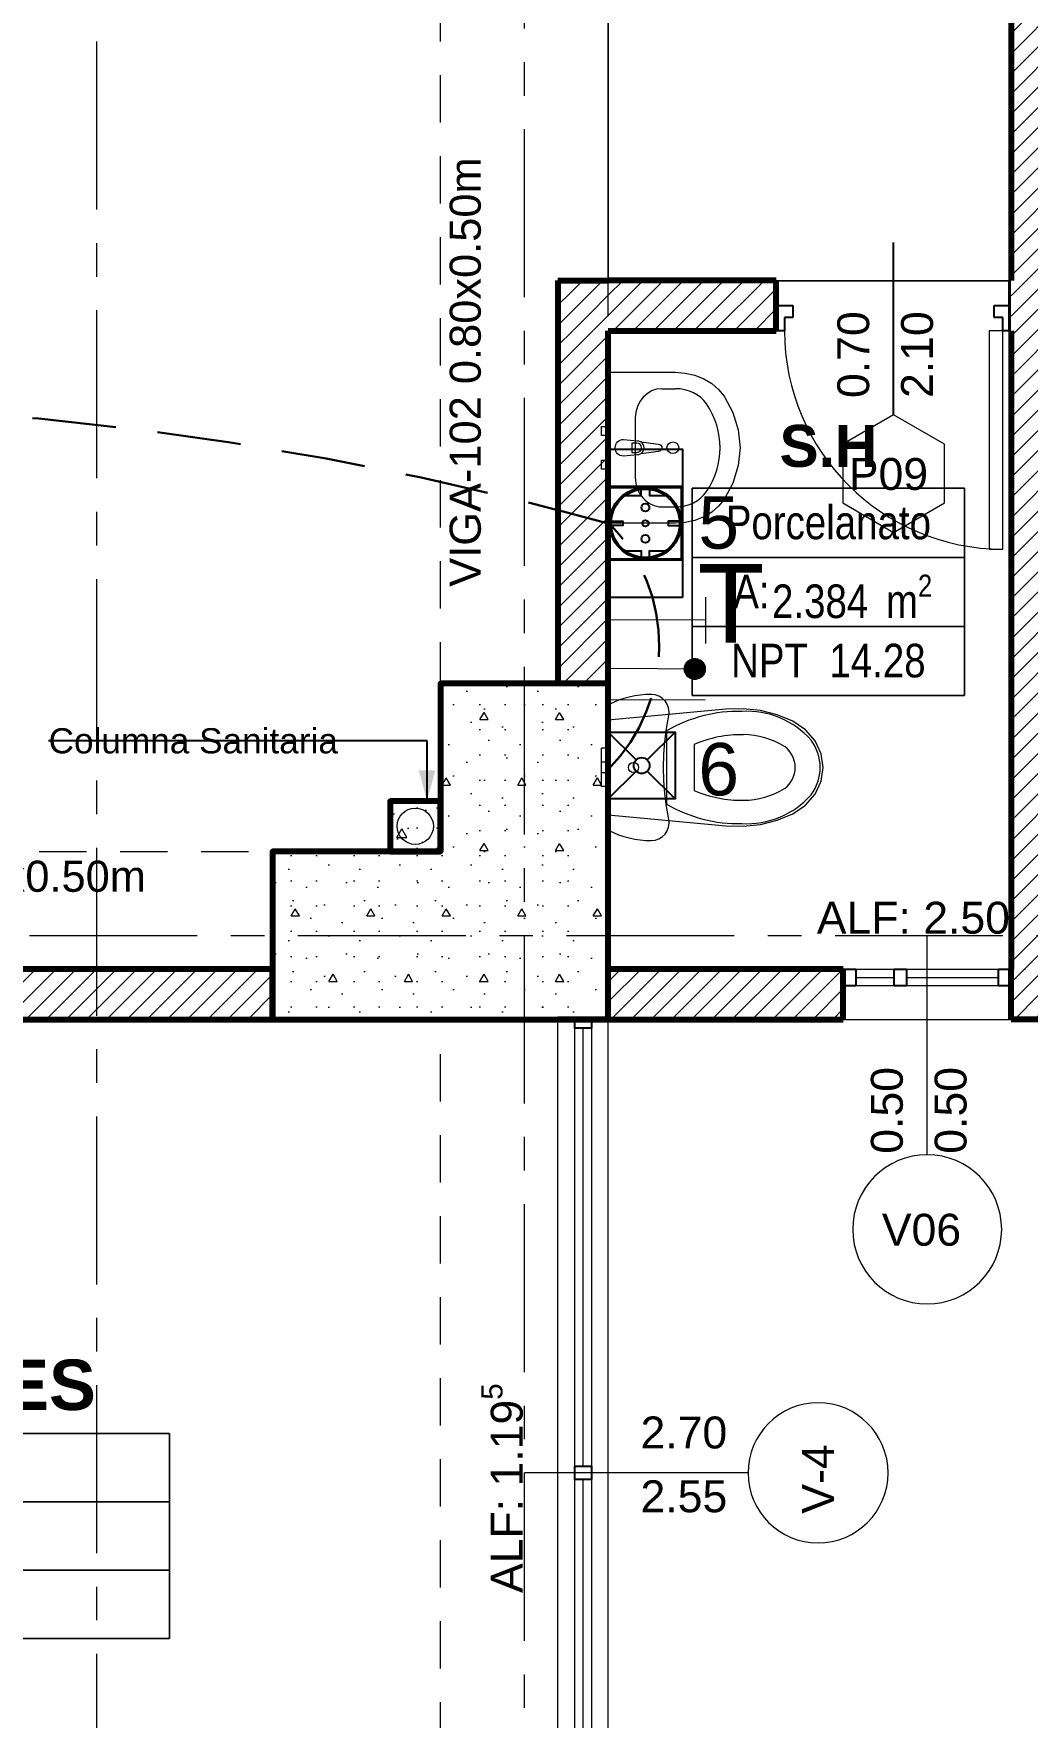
# Model space of a CAD drawing. Header units: inches. Extents: x -19 to 5698, y -728 to 92.
# Drawn here: x 327.36 to 330.32, y 27.62 to 32.63 of the extents above; entities that cross this region are included whole.
import ezdxf
from ezdxf.enums import TextEntityAlignment as Align

# ---------------------------------------------------------------- set-up
doc = ezdxf.new("R2010")
doc.units = ezdxf.units.IN
doc.header["$MEASUREMENT"] = 0
doc.set_wipeout_variables(frame=1)
for name, pattern in [('HIDDEN', [0.375, 0.25, -0.125]), ('Hidden Line', [0.195611, 0.141111, -0.0545]), ('Punto & Raya', [0.65, 0.5, -0.075, 0, -0.075]), ('RAYITAS', [0.375, 0.25, -0.125]), ('Wipeout_Contour', [1, 0, -1])]:
    doc.linetypes.add(name, pattern=pattern)
doc.layers.get('0').update_dxf_attribs({"color": 61})
for name, color, linetype, lineweight in [('00 conduct tomacorr', 120, 'HIDDEN', 30), ('00 IE LUZ EMERGENCIA', 253, 'Continuous', 0), ('T-TECHO-E', 150, 'Continuous', 20), ('TOMACORRIENTE', 22, 'RAYITAS', 9)]:
    doc.layers.add(name, color=color, linetype=linetype, lineweight=lineweight)
for name, color, linetype in [('02 _ ARQ _ ALB _ Ejes Generales', 251, 'Continuous'), ('02 _ ARQ _ ZON _ Espacio.3D', 7, 'Continuous'), ('08 _ STR _ EXT _ 06 Columnas', 7, 'Continuous'), ('08 _ STR _ EXT _ 07 Losa Aligerada', 7, 'Continuous'), ('08 _ STR _ EXT _ 09 Vigas', 251, 'Continuous'), ('Estructura - 04 MURO', 7, 'Continuous'), ('Estructura - Carga', 7, 'Continuous'), ('Fluxometro E. Baño', 140, 'Continuous'), ('Fluxometro E. Mingitorio', 117, 'Continuous'), ('Interior - Sanitarios', 7, 'Continuous'), ('Marcador - Secciones', 7, 'Continuous'), ('MEP - HVAC', 7, 'Continuous'), ('Notas - Etiquetas', 7, 'Continuous'), ('TOMA. HYDROBOX SHUKO S', 7, 'Continuous')]:
    doc.layers.add(name, color=color, linetype=linetype)
doc.styles.add('Annotative', font='arial.ttf')
doc.styles.add('Arial', font='arial.ttf')
doc.styles.add('Estilo_Generado_1', font='swisseb.ttf')
doc.styles.add('Estilo_Generado_4', font='swisse.ttf')
doc.styles.add('Estilo_Generado_8', font='arialbd.ttf')
doc.styles.add('Estilo_Generado_9', font='ARIALN.TTF')
doc.dimstyles.new('Estilo_Generado__8', dxfattribs={"dimtxt": 0.18, "dimasz": 0.0912, "dimexe": 0.18, "dimexo": 0.0625, "dimgap": 0, "dimtad": 0, "dimtih": 1, "dimtoh": 1, "dimdec": 4, "dimzin": 0, "dimdsep": 46, "dimcen": 0.09, "dimadec": 0, "dimazin": 0, "dimtfac": 1, "dimtdec": 4, "dimtmove": 0, "dimatfit": 3, "dimldrblk": 'ARROWHEAD_5', "dimfxl": 1, "dimtolj": 1, "dimtzin": 0, "dimarcsym": 0})
pattern_1 = [(45, (277.50006, 1e-08), (-0.030052038, 0.030052038), [])]

# ---------------------------------------------------------------- blocks, each defined once
blk = doc.blocks.new('ARROWHEAD_5')
at = {"linetype": 'Continuous', "lineweight": 0}
blk.add_hatch(color=0, dxfattribs=at).paths.add_polyline_path([(-1, 0.2679), (0, 0), (-1, -0.2679)])
at = {"color": 0, "linetype": 'Continuous', "lineweight": 0}
blk.add_line((0, 0), (-1, 0), dxfattribs=at)
blk = doc.blocks.new('TOMA. HYDROBOX SHUKO')
at = {"true_color": 0xafd9aa}
h = blk.add_hatch(dxfattribs=at)
h.set_pattern_fill('ANSI31', color=9, scale=0.67)
h.set_pattern_definition([(45, (0, 0), (-1.5041929, 1.5041929), [])])
edge = h.paths.add_edge_path()
edge.add_arc((53447.4624, 40916.352), 0.008, 0, 360)
edge = h.paths.add_edge_path()
edge.add_arc((53447.4942, 40916.3521), 0.00644, 0, 360)
edge = h.paths.add_edge_path()
edge.add_arc((53447.5258, 40916.352), 0.008, 0, 360)
at = {"color": 32, "true_color": 0xcd6928}
blk.add_lwpolyline([(53447.6441, 40916.427), (53447.6441, 40916.277), (53447.3441, 40916.277), (53447.3441, 40916.427)], close=True, dxfattribs=at)
for points in [[(53447.4199, 40916.277), (53447.5683, 40916.277), (53447.5683, 40916.427), (53447.4199, 40916.427), (53447.4199, 40916.277)], [(53447.4216, 40916.2794), (53447.4216, 40916.4245), (53447.5666, 40916.4245), (53447.5666, 40916.2794), (53447.4216, 40916.2794)], [(53447.4899, 40916.421), (53447.4899, 40916.3978), (53447.4983, 40916.3978), (53447.4983, 40916.421)], [(53447.4254, 40916.3603), (53447.4382, 40916.3603), (53447.4382, 40916.3928)], [(53447.5628, 40916.3603), (53447.55, 40916.3603), (53447.55, 40916.3928)], [(53447.4382, 40916.3111), (53447.4382, 40916.3436), (53447.4254, 40916.3436)], [(53447.55, 40916.3111), (53447.55, 40916.3436), (53447.5628, 40916.3436)], [(53447.4899, 40916.2829), (53447.4899, 40916.3061), (53447.4983, 40916.3061), (53447.4983, 40916.2829)]]:
    blk.add_lwpolyline(points, dxfattribs=at)
for centre, radius in [((53447.4941, 40916.352), 0.0725), ((53447.4941, 40916.352), 0.0692), ((53447.4624, 40916.352), 0.008), ((53447.5258, 40916.352), 0.008), ((53447.4942, 40916.3521), 0.00644)]:
    blk.add_circle(centre, radius, dxfattribs=at)
at = {"color": 30, "true_color": 0xf8991e, "style": 'Arial'}
blk.add_text('T', height=0.1588, rotation=90, dxfattribs=at).set_placement((53447.6558, 40916.525), align=Align.MIDDLE_CENTER)
blk = doc.blocks.new('Flux E Baño')
at = {"layer": 'Fluxometro E. Baño'}
for p, q in [((-0.075, 0.15), (-0.0126, 0.0876)), ((0.075, 0.15), (0.0126, 0.0876)), ((-0.0126, 0.0624), (-0.075, 0)), ((0.0126, 0.0624), (0.075, 0))]:
    blk.add_line(p, q, dxfattribs=at)
blk.add_lwpolyline([(-0.075, 0.15), (0.075, 0.15), (0.075, 0), (-0.075, 0)], close=True, dxfattribs=at)
at = {"layer": 'Fluxometro E. Baño', "color": 242, "true_color": 0xcd2027}
blk.add_circle((0, 0.075), 0.0178, dxfattribs=at)
blk = doc.blocks.new('a')
at = {"layer": 'TOMACORRIENTE', "ltscale": 0.05}
h = blk.add_hatch(color=4, dxfattribs=at)
edge = h.paths.add_edge_path()
edge.add_arc((0, 0.0752), 0.0211, 0, 360)
at = {"layer": 'TOMACORRIENTE', "color": 4}
for p, q in [((-0.1455, 0.0963), (-0.0515, 0.0963)), ((-0.0985, 0.0963), (-0.0985, -0.0966)), ((0, 0.0963), (0, -0.0963)), ((0.0623, -0.0963), (0.0623, 0.0963))]:
    blk.add_line(p, q, dxfattribs=at)
blk.add_circle((0, 0.0752), 0.0211, dxfattribs=at)
blk = doc.blocks.new('CABLE 3FACE')
at = {"layer": 'T-TECHO-E', "rotation": 59.94170052614085}
blk.add_blockref('a', (0, 0), dxfattribs=at)

msp = doc.modelspace()

# ---------------------------------------------------------------- hatches: boundary and pattern name
at = {"layer": 'Estructura - Carga', "linetype": 'Continuous', "lineweight": 13}
h = msp.add_hatch(dxfattribs=at)
h.set_pattern_fill('HORMIGÓN_ARMADO_0002', color=251, style=0, pattern_type=2)
h.set_pattern_definition([(0, (277.50006, 1e-08), (0, 0.3117692), [0.03, -0.15]), (0, (277.59006, 0.1559), (0, 0.3117692), [0.03, -0.15]), (60, (277.50006, 1e-08), (-0.27, 0.1558846), [0.03, -0.15]), (60, (277.68006, 1e-08), (-0.27, 0.1558846), [0.03, -0.15]), (120, (277.53006, 1e-08), (0.27, 0.1558846), [0.03, -0.15]), (120, (277.71006, 1e-08), (0.27, 0.1558846), [0.03, -0.15]), (0, (277.50006, 0.03), (0, 0.06), [0, -0.06, 0, -0.09]), (45, (277.53006, 0.03), (-0.04242641, 0.04242641), [0, -0.045, 0, -0.075])])
h.paths.add_polyline_path([(328.42, 30.2), (328.57, 30.2), (328.57, 30.35), (328.42, 30.35)])

# ---------------------------------------------------------------- linework, layer by layer
at = {"layer": '02 _ ARQ _ ALB _ Ejes Generales', "color": 251, "linetype": 'Punto & Raya', "lineweight": 13, "true_color": 0x636466}
msp.add_line((328.82, 3.05), (328.82, 44.9), dxfattribs=at)
at = {"layer": '02 _ ARQ _ ZON _ Espacio.3D', "color": 251, "linetype": 'Continuous', "lineweight": 13}
for p, q in [((330.1317, 31.2815), (329.3197, 31.2815)), ((329.3197, 31.2815), (329.3197, 30.6638)), ((329.3197, 31.2815), (330.1317, 31.2815)), ((329.3197, 31.0756), (329.3197, 31.2815)), ((330.1317, 30.6638), (330.1317, 31.2815)), ((330.1317, 31.2815), (330.1317, 31.0756)), ((330.1317, 31.0756), (329.3197, 31.0756)), ((329.3197, 31.0756), (330.1317, 31.0756)), ((329.3197, 30.8697), (329.3197, 31.0756)), ((330.1317, 31.0756), (330.1317, 30.8697)), ((330.1317, 30.8697), (329.3197, 30.8697)), ((329.3197, 30.8697), (330.1317, 30.8697)), ((329.3197, 30.6638), (329.3197, 30.8697)), ((330.1317, 30.8697), (330.1317, 30.6638)), ((329.3197, 30.6638), (330.1317, 30.6638)), ((330.1317, 30.6638), (329.3197, 30.6638)), ((327.7624, 28.4673), (325.3693, 28.4673)), ((325.3693, 28.4673), (327.7624, 28.4673)), ((327.7624, 27.8565), (327.7624, 28.4673)), ((327.7624, 28.4673), (327.7624, 28.2637)), ((327.7624, 28.2637), (325.3693, 28.2637)), ((325.3693, 28.2637), (327.7624, 28.2637)), ((327.7624, 28.2637), (327.7624, 28.0601)), ((327.7624, 28.0601), (325.3693, 28.0601)), ((325.3693, 28.0601), (327.7624, 28.0601)), ((327.7624, 28.0601), (327.7624, 27.8565)), ((325.3693, 27.8565), (327.7624, 27.8565)), ((327.7624, 27.8565), (325.3693, 27.8565))]:
    msp.add_line(p, q, dxfattribs=at)
at = {"layer": '02 _ ARQ _ ZON _ Espacio.3D', "color": 254, "linetype": 'Continuous', "lineweight": 0, "flags": 128}
for points in [[(322.07, 31), (322.07, 29.7), (328.0701, 29.7), (328.0701, 30.2), (328.57, 30.2), (328.5701, 30.7), (328.92, 30.7), (328.92, 31.899), (330.2701, 31.899), (330.2701, 32.9963), (328.92, 32.9963), (328.9203, 36.3463), (321.57, 36.3463), (321.57, 39.4), (321.17, 39.4), (321.17, 39.75), (317.27, 39.75), (317.27, 29.75), (320.97, 29.75), (320.97, 30.2), (321.57, 30.2), (321.57, 31)], [(324.1701, 26.9), (328.57, 26.9), (328.57, 27), (328.9201, 27), (328.9201, 29.7), (324.32, 29.7), (324.3201, 27.8), (324.1701, 27.8)]]:
    msp.add_lwpolyline(points, close=True, dxfattribs=at)
at = {"layer": '02 _ ARQ _ ZON _ Espacio.3D', "color": 9, "linetype": 'Continuous', "lineweight": 5, "flags": 128}
msp.add_lwpolyline([(329.07, 29.85), (330.2701, 29.85), (330.2701, 31.899), (329.5701, 31.899), (329.5701, 31.749), (329.07, 31.749)], close=True, dxfattribs=at)
at = {"layer": '08 _ STR _ EXT _ 07 Losa Aligerada', "color": 7, "linetype": 'Continuous', "lineweight": 18, "flags": 128}
msp.add_lwpolyline([(329.07, 26.75), (329.07, 29.7), (329.07, 35.2005), (329.07, 39.9), (321.17, 39.9), (316.0529, 39.9), (316.0529, 40.9), (311.4324, 40.9)], dxfattribs=at)
msp.add_lwpolyline([(330.4201, 29.7), (330.4201, 35.2005), (329.07, 35.2005), (329.07, 29.7)], close=True, dxfattribs=at)
at = {"layer": '08 _ STR _ EXT _ 09 Vigas', "color": 251, "linetype": 'Hidden Line', "lineweight": 13, "true_color": 0x636466}
for p, q in [((328.57, 30.2), (328.57, 39.4)), ((322.07, 30.2), (328.57, 30.2)), ((328.57, 17.4), (328.57, 29.7))]:
    msp.add_line(p, q, dxfattribs=at)
at = {"layer": 'Estructura - 04 MURO', "color": 152, "linetype": 'Continuous', "lineweight": 25}
msp.add_line((329.9201, 31.5), (329.9201, 32.0125), dxfattribs=at)
at = {"layer": 'Estructura - 04 MURO', "color": 7, "linetype": 'Continuous', "lineweight": 80}
for p, q in [((330.2701, 31.825), (330.2701, 31.9)), ((330.2701, 31.825), (330.2701, 31.9)), ((330.2701, 31.75), (330.2701, 31.825)), ((330.2701, 31.75), (330.2701, 31.825)), ((330.2701, 31.75), (330.2701, 31.825)), ((328.9701, 29.7), (328.9201, 29.7)), ((328.9701, 29.7), (328.9201, 29.7)), ((329.0201, 29.7), (328.9701, 29.7)), ((329.0201, 29.7), (328.9701, 29.7)), ((329.0201, 29.7), (328.9701, 29.7)), ((329.0701, 29.7), (329.0201, 29.7)), ((329.0701, 29.7), (329.0201, 29.7))]:
    msp.add_line(p, q, dxfattribs=at)
at = {"layer": 'Estructura - 04 MURO', "color": 165, "linetype": 'Continuous', "lineweight": 25}
for p, q in [((329.6201, 31.825), (329.6201, 31.79)), ((330.2201, 31.79), (330.2201, 31.825)), ((330.2201, 31.825), (330.2701, 31.825)), ((330.2451, 31.79), (330.2201, 31.79)), ((330.2451, 31.75), (330.2451, 31.79)), ((330.2701, 31.825), (330.2701, 31.75)), ((330.2701, 31.75), (330.2451, 31.75)), ((329.8076, 29.85), (329.8076, 29.8)), ((329.9213, 29.8), (329.9213, 29.85)), ((329.9213, 29.85), (329.9401, 29.85)), ((329.9401, 29.85), (329.9588, 29.85)), ((329.9588, 29.85), (329.9588, 29.8)), ((330.2326, 29.8), (330.2326, 29.85)), ((329.9401, 29.8), (329.9213, 29.8)), ((329.9588, 29.8), (329.9401, 29.8)), ((328.9701, 29.674), (328.9701, 29.7)), ((329.0201, 29.674), (328.9701, 29.674)), ((329.0201, 29.7), (329.0201, 29.674)), ((328.9701, 28.35), (328.9701, 28.37)), ((328.9701, 28.37), (329.0201, 28.37)), ((328.9701, 28.33), (328.9701, 28.35)), ((329.0201, 28.33), (328.9701, 28.33)), ((329.0201, 28.37), (329.0201, 28.35)), ((329.0201, 28.35), (329.0201, 28.33))]:
    msp.add_line(p, q, dxfattribs=at)
at = {"layer": 'Estructura - 04 MURO', "color": 165, "linetype": 'Continuous', "lineweight": 15}
for p, q in [((330.2451, 31.75), (330.2051, 31.75)), ((330.2051, 31.75), (330.2051, 31.1)), ((330.2451, 31.1), (330.2451, 31.75)), ((330.2051, 31.1), (330.2451, 31.1)), ((330.0201, 29.2969), (330.0201, 29.95)), ((329.8076, 29.85), (329.9213, 29.85)), ((329.8076, 29.825), (329.9213, 29.825)), ((329.9588, 29.85), (330.2326, 29.85)), ((329.9588, 29.825), (330.2326, 29.825)), ((329.9213, 29.8), (329.8076, 29.8)), ((330.2326, 29.8), (329.9588, 29.8)), ((328.9201, 27), (328.9201, 29.7)), ((328.9701, 28.37), (328.9701, 29.674)), ((328.9951, 28.37), (328.9951, 29.674)), ((329.0201, 29.674), (329.0201, 28.37)), ((329.0701, 27), (329.0701, 29.7)), ((329.4866, 28.35), (328.8201, 28.35)), ((328.9701, 27.026), (328.9701, 28.33)), ((328.9951, 27.026), (328.9951, 28.33)), ((329.0201, 28.33), (329.0201, 27.026))]:
    msp.add_line(p, q, dxfattribs=at)
at = {"layer": 'Estructura - 04 MURO', "color": 251, "linetype": 'Continuous', "lineweight": 13, "flags": 128}
msp.add_lwpolyline([(329.9201, 31.15), (330.0716, 31.2375), (330.0716, 31.4125), (329.9201, 31.5), (329.7685, 31.4125), (329.7685, 31.2375)], close=True, dxfattribs=at)
for points in [[(329.7981, 29.075, 1), (330.242, 29.075, 1)], [(329.6951, 28.1415, 1), (329.6951, 28.5585, 1)]]:
    msp.add_lwpolyline(points, format="xyb", close=True, dxfattribs=at)
at = {"layer": 'Estructura - Carga', "color": 7, "linetype": 'Continuous', "lineweight": 80, "flags": 128}
msp.add_lwpolyline([(328.42, 30.2), (328.57, 30.2), (328.57, 30.35), (328.42, 30.35)], close=True, dxfattribs=at)
at = {"layer": 'Interior - Sanitarios', "color": 205, "linetype": 'Continuous', "lineweight": 13}
for p, q in [((329.2299, 31.5777), (329.2699, 31.5777)), ((329.1506, 31.3128), (329.1506, 31.4908)), ((329.1554, 31.4154), (329.1405, 31.4154)), ((329.1405, 31.4154), (329.1405, 31.3882)), ((329.1405, 31.3882), (329.1554, 31.3882)), ((329.2299, 31.2259), (329.2699, 31.2259)), ((329.2431, 30.5589), (329.2431, 30.45)), ((329.05, 30.4903), (329.05, 30.507)), ((329.07, 30.507), (329.05, 30.507)), ((329.05, 30.466), (329.05, 30.4903)), ((329.07, 30.4903), (329.07, 30.507)), ((329.07, 30.466), (329.07, 30.4903)), ((329.3256, 30.5188), (329.3256, 30.45)), ((329.05, 30.4613), (329.05, 30.466)), ((329.07, 30.466), (329.05, 30.466)), ((329.05, 30.45), (329.05, 30.4613)), ((329.05, 30.4387), (329.05, 30.45)), ((329.05, 30.434), (329.05, 30.4387)), ((329.07, 30.434), (329.05, 30.434)), ((329.05, 30.4097), (329.05, 30.434)), ((329.07, 30.4613), (329.07, 30.466)), ((329.07, 30.45), (329.07, 30.4613)), ((329.07, 30.4387), (329.07, 30.45)), ((329.07, 30.434), (329.07, 30.4387)), ((329.07, 30.4097), (329.07, 30.434)), ((329.2431, 30.45), (329.2431, 30.3411)), ((329.3256, 30.45), (329.3256, 30.3812)), ((329.05, 30.393), (329.05, 30.4097)), ((329.07, 30.393), (329.05, 30.393)), ((329.07, 30.393), (329.07, 30.4097))]:
    msp.add_line(p, q, dxfattribs=at)
at = {"layer": 'Interior - Sanitarios', "color": 205, "linetype": 'Continuous', "lineweight": 13, "flags": 128}
for points in [[(329.07, 30.2632), (329.0851, 30.2561), (329.1006, 30.2499), (329.1164, 30.2446), (329.1325, 30.2403), (329.1488, 30.2369), (329.1653, 30.2345), (329.1819, 30.233), (329.1985, 30.2325), (329.21, 30.2338), (329.221, 30.2376), (329.2309, 30.2437), (329.2392, 30.2518), (329.2455, 30.2615), (329.2495, 30.2724), (329.251, 30.2839), (329.25, 30.2955), (329.2432, 30.3338), (329.2384, 30.3724), (329.2354, 30.4111), (329.2345, 30.45), (329.2354, 30.4889), (329.2384, 30.5276), (329.2432, 30.5662), (329.25, 30.6045), (329.251, 30.6161), (329.2495, 30.6276), (329.2455, 30.6385), (329.2392, 30.6482), (329.2309, 30.6563), (329.221, 30.6624), (329.21, 30.6662), (329.1985, 30.6675), (329.1819, 30.667), (329.1653, 30.6655), (329.1488, 30.6631), (329.1325, 30.6597), (329.1164, 30.6554), (329.1006, 30.6501), (329.0851, 30.6439), (329.07, 30.6368)], [(329.5235, 30.2806), (329.5732, 30.293), (329.6201, 30.312), (329.6573, 30.3376), (329.6859, 30.3706), (329.7038, 30.409), (329.71, 30.45), (329.7038, 30.491), (329.6859, 30.5294), (329.6573, 30.5624), (329.6201, 30.588), (329.5732, 30.607), (329.5235, 30.6194), (329.4721, 30.6249), (329.4204, 30.6233), (329.07, 30.591), (329.07, 30.309), (329.4204, 30.2767), (329.4721, 30.2751)]]:
    msp.add_lwpolyline(points, close=True, dxfattribs=at)
at = {"layer": 'Interior - Sanitarios', "color": 205, "linetype": 'Continuous', "lineweight": 13}
msp.add_circle((329.2624, 31.4018), 0.0175, dxfattribs=at)
for centre, radius, start, end in [((329.1554, 31.4018), 0.0136, 270, 90), ((329.1556, 31.4018), 0.0211, 302.771, 57.229)]:
    msp.add_arc(centre, radius, start, end, dxfattribs=at)
for centre, major_axis, ratio, start_param, end_param in [((329.2299, 31.4907), (0, 0.087), 0.9125, 0, 1.570796), ((329.2699, 31.4908), (0.1057, 0), 0.821452, 0.496975, 1.570796), ((329.07, 31.4018), (0.3331, 0), 0.821452, 5.78621, 6.78016), ((329.2299, 31.3129), (0, 0.087), 0.9125, 1.570796, 3.141593), ((329.2699, 31.3127), (0.1057, 0), 0.821452, 4.712389, 5.78621), ((329.458, 30.1919), (0.4255, 0), 0.999377, 1.547178, 2.100199), ((329.4823, 30.3605), (0.2571, 0), 0.999377, 0.725935, 1.626524), ((329.4677, 30.1855), (0.3624, 0), 0.999377, 1.557891, 1.973619), ((329.4716, 30.3151), (0.2328, 0), 0.999377, 1.009878, 1.567543), ((329.5628, 30.4492), (0.1386, 0), 0.999377, 0.005861, 0.632505), ((329.5489, 30.4492), (0.0783, 0), 0.999377, 0.010391, 0.933696), ((329.5489, 30.4508), (0.0783, 0), 0.999377, 5.34949, 6.272794), ((329.5628, 30.4508), (0.1386, 0), 0.999377, 5.650681, 6.277325), ((329.4677, 30.7145), (0.3624, 0), 0.999377, 4.309564, 4.725291), ((329.4716, 30.5849), (0.2328, 0), 0.999377, 4.715638, 5.273303), ((329.458, 30.7081), (0.4255, 0), 0.999377, 4.182984, 4.736005), ((329.4823, 30.5395), (0.2571, 0), 0.999377, 4.656658, 5.557246)]:
    msp.add_ellipse(centre, major_axis=major_axis, ratio=ratio, start_param=start_param, end_param=end_param, dxfattribs=at)
msp.add_ellipse((329.145, 30.45), major_axis=(0, 0.015), ratio=0.999724, dxfattribs=at)
at = {"layer": 'MEP - HVAC', "color": 7, "linetype": 'Continuous', "lineweight": 13, "flags": 128}
msp.add_lwpolyline([(328.495, 30.221, -1), (328.495, 30.329, -1)], format="xyb", close=True, dxfattribs=at)

# ---------------------------------------------------------------- block references
at = {"layer": 'Fluxometro E. Mingitorio', "xscale": 1.326124489380591, "yscale": 1.326124489380591, "zscale": 1.326124489380591}
msp.add_blockref('Flux E Baño', (329.1695, 30.3562), dxfattribs=at)

# ---------------------------------------------------------------- texts
at = {"layer": '00 IE LUZ EMERGENCIA', "style": 'Annotative'}
for tag, p in [('5', (329.3383, 31.1014, -0.0007)), ('6', (329.3383, 30.3668, -0.0007))]:
    msp.add_attdef(tag, p, '', height=0.1562, dxfattribs=at)
at = {"layer": '02 _ ARQ _ ZON _ Espacio.3D', "color": 251, "lineweight": 25, "attachment_point": 2}
for s, insert, char_height, style in [('\\A1;{\\pqc;\\pt0;\\fArial|b1|i0|c0|p34;S.H}', (329.7257, 31.4699), 0.125, 'Estilo_Generado_8'), ('\\A1;{\\pqc;\\pt0;\\fArial Narrow|b0|i0|c0|p34;Porcelanato}', (329.7257, 31.2296), 0.1, 'Estilo_Generado_9'), ('\\A1;{\\pqc;\\pt0;\\fArial Narrow|b0|i0|c0|p34;A: }', (329.4966, 31.0237), 0.1, 'Estilo_Generado_9'), ('\\A1;{\\pqc;\\pt0,0.3;\\fArial Narrow|b0|i0|c0|p34;2.384\\fArial Narrow|b0|i0|c0|p34;\\A1{\\H.66x;\\S^  ;}\\fArial Narrow|b0|i0|c0|p34; m\\fArial Narrow|b0|i0|c0|p34;\\A1{\\H.66x;\\S2^  ;}}', (329.7963, 31.0241), 0.1, 'Estilo_Generado_9'), ('\\A1;{\\pqc;\\pt0;\\fArial Narrow|b0|i0|c0|p34;NPT  14.28}', (329.7257, 30.8183), 0.1, 'Estilo_Generado_9'), ('\\A1;{\\pqc;\\pt0;\\fSwis721 Ex BT|b1|i0|c0|p34;COMUNICACIONES}', (326.5658, 28.6872), 0.15, 'Estilo_Generado_1')]:
    msp.add_mtext(s, dxfattribs=dict(at, insert=insert, char_height=char_height, style=style))
at = {"layer": 'Estructura - 04 MURO', "color": 251, "lineweight": 25, "char_height": 0.095, "attachment_point": 7, "rotation": 90, "style": 'Estilo_Generado_4'}
for s, insert in [('\\A1;{\\pql;\\pt0;\\fSwis721 Ex BT|b0|i0|c0|p34;0.70\\fSwis721 Ex BT|b0|i0|c0|p34;\\A1{\\H.66x;\\S^  ;}\\fSwis721 Ex BT|b0|i0|c0|p34;\\fSwis721 Ex BT|b0|i0|c0|p34;}', (329.875, 31.55)), ('\\A1;{\\pql;\\pt0;\\fSwis721 Ex BT|b0|i0|c0|p34;2.10\\fSwis721 Ex BT|b0|i0|c0|p34;\\A1{\\H.66x;\\S^  ;}\\fSwis721 Ex BT|b0|i0|c0|p34;\\fSwis721 Ex BT|b0|i0|c0|p34;}', (330.065, 31.55)), ('\\A1;{\\pql;\\pt0;\\fSwis721 Ex BT|b0|i0|c0|p34;0.50\\fSwis721 Ex BT|b0|i0|c0|p34;\\A1{\\H.66x;\\S^  ;}\\fSwis721 Ex BT|b0|i0|c0|p34;\\fSwis721 Ex BT|b0|i0|c0|p34;}', (329.975, 29.3)), ('\\A1;{\\pql;\\pt0;\\fSwis721 Ex BT|b0|i0|c0|p34;0.50\\fSwis721 Ex BT|b0|i0|c0|p34;\\A1{\\H.66x;\\S^  ;}\\fSwis721 Ex BT|b0|i0|c0|p34;\\fSwis721 Ex BT|b0|i0|c0|p34;}', (330.165, 29.3)), ('\\A1;{\\pql;\\pt0;\\fSwis721 Ex BT|b0|i0|c0|p34;ALF: 1.19\\fSwis721 Ex BT|b0|i0|c0|p34;\\A1{\\H.66x;\\S5^  ;}\\fSwis721 Ex BT|b0|i0|c0|p34;\\fSwis721 Ex BT|b0|i0|c0|p34;}', (328.8427, 27.9923)), ('\\A1;{\\pql;\\pt0;\\fSwis721 Ex BT|b0|i0|c0|p34;V-4\\fSwis721 Ex BT|b0|i0|c0|p34;\\fSwis721 Ex BT|b0|i0|c0|p34;\\fSwis721 Ex BT|b0|i0|c0|p34;}', (329.7426, 28.2284))]:
    msp.add_mtext(s, dxfattribs=dict(at, insert=insert))
at = {"layer": 'Estructura - 04 MURO', "color": 251, "lineweight": 25, "char_height": 0.095, "attachment_point": 7, "style": 'Estilo_Generado_4'}
for s, insert in [('\\A1;{\\pql;\\pt0;\\fSwis721 Ex BT|b0|i0|c0|p34;P09\\fSwis721 Ex BT|b0|i0|c0|p34;\\fSwis721 Ex BT|b0|i0|c0|p34;\\fSwis721 Ex BT|b0|i0|c0|p34;}', (329.7867, 31.2749)), ('\\A1;{\\pql;\\pt0;\\fSwis721 Ex BT|b0|i0|c0|p34;V06\\fSwis721 Ex BT|b0|i0|c0|p34;\\fSwis721 Ex BT|b0|i0|c0|p34;\\fSwis721 Ex BT|b0|i0|c0|p34;}', (329.885, 29.025)), ('\\A1;{\\pql;\\pt0;\\fSwis721 Ex BT|b0|i0|c0|p34;2.70\\fSwis721 Ex BT|b0|i0|c0|p34;\\A1{\\H.66x;\\S^  ;}\\fSwis721 Ex BT|b0|i0|c0|p34;\\fSwis721 Ex BT|b0|i0|c0|p34;}', (329.1661, 28.395)), ('\\A1;{\\pql;\\pt0;\\fSwis721 Ex BT|b0|i0|c0|p34;2.55\\fSwis721 Ex BT|b0|i0|c0|p34;\\A1{\\H.66x;\\S^  ;}\\fSwis721 Ex BT|b0|i0|c0|p34;\\fSwis721 Ex BT|b0|i0|c0|p34;}', (329.1661, 28.205))]:
    msp.add_mtext(s, dxfattribs=dict(at, insert=insert))
at = {"layer": 'Notas - Etiquetas', "color": 171, "linetype": 'Continuous', "lineweight": 13, "insert": (328.5976, 30.988), "char_height": 0.0925, "attachment_point": 1, "rotation": 90, "style": 'Estilo_Generado_4'}
msp.add_mtext('\\A1;{\\pql;\\fSwis721 Ex BT|b0|i0|c0|p34;VIGA-102\\fSwis721 Ex BT|b0|i0|c0|p34; \\fSwis721 Ex BT|b0|i0|c0|p34;0.80\\fSwis721 Ex BT|b0|i0|c0|p34;x\\fSwis721 Ex BT|b0|i0|c0|p34;0.50\\fSwis721 Ex BT|b0|i0|c0|p34;m}', dxfattribs=at)
at = {"layer": 'Notas - Etiquetas', "color": 5, "linetype": 'Continuous', "lineweight": 35, "insert": (327.4026, 30.5289), "char_height": 0.075, "attachment_point": 4, "style": 'Estilo_Generado_4'}
msp.add_mtext('\\A1;{\\pql;\\fSwis721 Ex BT|b0|i0|c0|p34;Columna Sanitaria}', dxfattribs=at)
at = {"layer": 'Notas - Etiquetas', "color": 171, "linetype": 'Continuous', "lineweight": 13, "insert": (326.414, 30.1724), "char_height": 0.0925, "attachment_point": 1, "style": 'Estilo_Generado_4'}
msp.add_mtext('\\A1;{\\pql;\\fSwis721 Ex BT|b0|i0|c0|p34;VIGA-101\\fSwis721 Ex BT|b0|i0|c0|p34; \\fSwis721 Ex BT|b0|i0|c0|p34;0.60\\fSwis721 Ex BT|b0|i0|c0|p34;x\\fSwis721 Ex BT|b0|i0|c0|p34;0.50\\fSwis721 Ex BT|b0|i0|c0|p34;m}', dxfattribs=at)

# ---------------------------------------------------------------- leaders
at = {"layer": 'Notas - Etiquetas', "color": 144, "linetype": 'Continuous', "lineweight": 13, "annotation_type": 0, "has_hookline": 1, "hookline_direction": 1, "text_width": 1.0171}
msp.add_leader([(328.5301, 30.35), (328.5301, 30.5289), (327.4026, 30.5289)], dimstyle='Estilo_Generado__8', dxfattribs=at)

# ---------------------------------------------------------------- next in the draw order: wipeouts: each hides what was drawn before it
at = {"color": 254, "linetype": 'Wipeout_Contour', "lineweight": 0, "ltscale": 7391.21535}
msp.add_wipeout([(329.07, 31.9), (328.92, 31.9), (329.07, 31.75)], dxfattribs=at).dxf.layer = 'Estructura - 04 MURO'
at = {"color": 254, "linetype": 'Wipeout_Contour', "lineweight": 0, "ltscale": 9844.208861}
msp.add_wipeout([(324.32, 29.7), (328.07, 29.7), (328.07, 29.85), (324.32, 29.85)], dxfattribs=at).dxf.layer = 'Estructura - 04 MURO'
at = {"color": 254, "linetype": 'Wipeout_Contour', "lineweight": 0, "ltscale": 9857.107987}
msp.add_wipeout([(329.07, 29.85), (329.07, 29.7), (329.7701, 29.7), (329.7701, 29.85)], dxfattribs=at).dxf.layer = 'Estructura - 04 MURO'
at = {"color": 254, "linetype": 'Wipeout_Contour', "lineweight": 0, "ltscale": 7396.023821}
msp.add_wipeout([(330.2701, 29.85), (330.2701, 29.7), (330.4201, 29.7)], dxfattribs=at).dxf.layer = 'Estructura - 04 MURO'

# ---------------------------------------------------------------- next in the draw order: hatches: boundary and pattern name
at = {"layer": 'Estructura - 04 MURO', "linetype": 'Continuous', "lineweight": 5}
h = msp.add_hatch(dxfattribs=at)
h.set_pattern_fill('LADRILLO_COMÚN_0002', color=250, style=0, pattern_type=2)
h.set_pattern_definition(pattern_1)
h.paths.add_polyline_path([(329.07, 31.9), (328.92, 31.9), (329.07, 31.75)])
h = msp.add_hatch(dxfattribs=at)
h.set_pattern_fill('LADRILLO_COMÚN_0002', color=250, style=0, pattern_type=2)
h.set_pattern_definition(pattern_1)
h.paths.add_polyline_path([(324.32, 29.7), (328.07, 29.7), (328.07, 29.85), (324.32, 29.85)])
h = msp.add_hatch(dxfattribs=at)
h.set_pattern_fill('LADRILLO_COMÚN_0002', color=250, style=0, pattern_type=2)
h.set_pattern_definition(pattern_1)
h.paths.add_polyline_path([(329.07, 29.85), (329.07, 29.7), (329.7701, 29.7), (329.7701, 29.85)])
h = msp.add_hatch(dxfattribs=at)
h.set_pattern_fill('LADRILLO_COMÚN_0002', color=250, style=0, pattern_type=2)
h.set_pattern_definition(pattern_1)
h.paths.add_polyline_path([(330.2701, 29.85), (330.2701, 29.7), (330.4201, 29.7)])

# ---------------------------------------------------------------- next in the draw order: linework, layer by layer
at = {"layer": '08 _ STR _ EXT _ 09 Vigas', "color": 251, "linetype": 'Hidden Line', "lineweight": 13, "true_color": 0x636466}
msp.add_line((322.07, 29.7), (328.57, 29.7), dxfattribs=at)
at = {"layer": 'Estructura - 04 MURO', "color": 7, "linetype": 'Continuous', "lineweight": 80}
for p, q in [((329.7701, 29.8), (329.7701, 29.85)), ((329.7701, 29.8), (329.7701, 29.85)), ((329.7701, 29.8), (329.7701, 29.85)), ((329.7701, 29.7), (329.7701, 29.8)), ((329.7701, 29.7), (329.7701, 29.8))]:
    msp.add_line(p, q, dxfattribs=at)
at = {"layer": 'Estructura - 04 MURO', "color": 165, "linetype": 'Continuous', "lineweight": 25}
for p, q in [((329.7701, 29.85), (329.8076, 29.85)), ((329.8076, 29.8), (329.7701, 29.8))]:
    msp.add_line(p, q, dxfattribs=at)
at = {"layer": 'Estructura - 04 MURO', "color": 7, "linetype": 'Continuous', "lineweight": 80, "flags": 128}
for points in [[(328.07, 29.85), (324.17, 29.85)], [(328.07, 29.7), (328.07, 29.85)], [(329.7701, 29.85), (329.07, 29.85)], [(324.32, 29.7), (328.07, 29.7)], [(329.0701, 29.7), (329.7701, 29.7)]]:
    msp.add_lwpolyline(points, dxfattribs=at)
at = {"layer": 'Marcador - Secciones', "color": 251, "linetype": 'Punto & Raya', "lineweight": 13, "true_color": 0x636466}
msp.add_line((327.5455, 46.2111), (327.5455, 0.9472), dxfattribs=at)

# ---------------------------------------------------------------- next in the draw order: wipeouts: each hides what was drawn before it
at = {"color": 254, "linetype": 'Wipeout_Contour', "lineweight": 0, "ltscale": 7392.050423}
msp.add_wipeout([(328.92, 31.9), (328.92, 31.75), (329.07, 31.75)], dxfattribs=at).dxf.layer = 'Estructura - 04 MURO'
at = {"color": 254, "linetype": 'Wipeout_Contour', "lineweight": 0, "ltscale": 7395.187772}
msp.add_wipeout([(330.2701, 29.85), (330.4201, 29.7), (330.4201, 29.85)], dxfattribs=at).dxf.layer = 'Estructura - 04 MURO'

# ---------------------------------------------------------------- next in the draw order: hatches: boundary and pattern name
at = {"layer": 'Estructura - 04 MURO', "linetype": 'Continuous', "lineweight": 5}
h = msp.add_hatch(dxfattribs=at)
h.set_pattern_fill('LADRILLO_COMÚN_0002', color=250, style=0, pattern_type=2)
h.set_pattern_definition(pattern_1)
h.paths.add_polyline_path([(328.92, 31.9), (328.92, 31.75), (329.07, 31.75)])
h = msp.add_hatch(dxfattribs=at)
h.set_pattern_fill('LADRILLO_COMÚN_0002', color=250, style=0, pattern_type=2)
h.set_pattern_definition(pattern_1)
h.paths.add_polyline_path([(330.2701, 29.85), (330.4201, 29.7), (330.4201, 29.85)])

# ---------------------------------------------------------------- next in the draw order: linework, layer by layer
at = {"layer": 'Estructura - 04 MURO', "color": 165, "linetype": 'Continuous', "lineweight": 25}
msp.add_line((330.2701, 29.8), (330.2326, 29.8), dxfattribs=at)
at = {"layer": 'Estructura - 04 MURO', "color": 7, "linetype": 'Continuous', "lineweight": 80}
msp.add_line((330.2701, 29.7), (330.2701, 29.8), dxfattribs=at)
msp.add_line((330.2701, 29.7), (330.2701, 29.8), dxfattribs=at)
at = {"layer": 'Estructura - 04 MURO', "color": 165, "linetype": 'Continuous', "lineweight": 15}
msp.add_line((329.7701, 29.7), (330.2701, 29.7), dxfattribs=at)
at = {"layer": 'Estructura - 04 MURO', "color": 7, "linetype": 'Continuous', "lineweight": 80, "flags": 128}
for points in [[(328.92, 31.9), (329.07, 31.9)], [(330.4201, 29.7), (330.2701, 29.7)]]:
    msp.add_lwpolyline(points, dxfattribs=at)

# ---------------------------------------------------------------- next in the draw order: wipeouts: each hides what was drawn before it
at = {"color": 254, "linetype": 'Wipeout_Contour', "lineweight": 0, "ltscale": 9855.480042}
msp.add_wipeout([(328.92, 31.75), (328.92, 30.7), (329.07, 30.7), (329.07, 31.75)], dxfattribs=at).dxf.layer = 'Estructura - 04 MURO'

# ---------------------------------------------------------------- next in the draw order: hatches: boundary and pattern name
at = {"layer": '08 _ STR _ EXT _ 06 Columnas', "linetype": 'Continuous', "lineweight": 9}
h = msp.add_hatch(dxfattribs=at)
h.set_pattern_fill('HORMIGÓN_EN_MASA_0002', style=0, pattern_type=2)
h.set_pattern_definition([(0, (277.50006, 1e-08), (0, 0.3897114), [0.024375, -0.200625]), (0, (277.61256, 0.19486), (0, 0.3897114), [0.024375, -0.200625]), (60, (277.50006, 1e-08), (-0.3375, 0.1948557), [0.024375, -0.200625]), (60, (277.72506, 1e-08), (-0.3375, 0.1948557), [0.024375, -0.200625]), (120, (277.52444, 1e-08), (0.3375, 0.1948557), [0.024375, -0.200625]), (120, (277.74944, 1e-08), (0.3375, 0.1948557), [0.024375, -0.200625]), (0, (277.50006, 0.0375), (0, 0.075), [0, -0.075, 0, -0.1125]), (45, (277.53756, 0.0375), (-0.05303301, 0.05303301), [0, -0.05625, 0, -0.09375])])
h.paths.add_polyline_path([(328.07, 29.7), (329.07, 29.7), (329.07, 30.7), (328.57, 30.7), (328.57, 30.2), (328.07, 30.2)])
at = {"layer": 'Estructura - 04 MURO', "linetype": 'Continuous', "lineweight": 5}
h = msp.add_hatch(dxfattribs=at)
h.set_pattern_fill('LADRILLO_COMÚN_0002', color=250, style=0, pattern_type=2)
h.set_pattern_definition(pattern_1)
h.paths.add_polyline_path([(328.92, 31.75), (328.92, 30.7), (329.07, 30.7), (329.07, 31.75)])

# ---------------------------------------------------------------- next in the draw order: linework, layer by layer
at = {"layer": '00 conduct tomacorr'}
for centre, radius, start, end in [((326.4466, 21.6832, -0.002), 9.8492, 74.5299, 101.36759), ((328.6995, 30.8123, -0.0007), 0.5222, 315.1993, 44.2292)]:
    msp.add_arc(centre, radius, start, end, dxfattribs=at)
at = {"layer": '08 _ STR _ EXT _ 06 Columnas', "color": 7, "linetype": 'Continuous', "lineweight": 80, "flags": 128}
msp.add_lwpolyline([(328.07, 29.7), (329.07, 29.7), (329.07, 30.7), (328.57, 30.7), (328.57, 30.2), (328.07, 30.2)], close=True, dxfattribs=at)
at = {"layer": 'Estructura - 04 MURO', "color": 7, "linetype": 'Continuous', "lineweight": 80, "flags": 128}
for points in [[(328.92, 31.9), (328.92, 30.7)], [(329.07, 30.7), (329.07, 31.75)]]:
    msp.add_lwpolyline(points, dxfattribs=at)
at = {"layer": 'Interior - Sanitarios', "color": 205, "linetype": 'Continuous', "lineweight": 13, "flags": 128}
for points in [[(329.07, 31.6266), (329.2699, 31.6266), (329.2993, 31.6244), (329.3278, 31.6179), (329.3544, 31.6074), (329.3784, 31.5932), (329.3988, 31.5757), (329.4152, 31.5555), (329.4413, 31.5067), (329.4572, 31.455), (329.4626, 31.4018), (329.4572, 31.3486), (329.4413, 31.2969), (329.4152, 31.2481), (329.3988, 31.2279), (329.3784, 31.2104), (329.3544, 31.1961), (329.3278, 31.1856), (329.2993, 31.1792), (329.2699, 31.177), (329.07, 31.177)], [(329.07, 31.4653), (329.07, 31.4383), (329.05, 31.4383), (329.05, 31.4653)], [(329.07, 31.3653), (329.07, 31.3383), (329.05, 31.3383), (329.05, 31.3653)]]:
    msp.add_lwpolyline(points, close=True, dxfattribs=at)
msp.add_lwpolyline([(329.1156, 31.4268), (329.1575, 31.4228, -0.12102), (329.167, 31.4195), (329.22, 31.4129, -0.882566), (329.22, 31.3907), (329.167, 31.3841, -0.12102), (329.1575, 31.3808), (329.1156, 31.3768, -1)], format="xyb", close=True, dxfattribs=at)

# ---------------------------------------------------------------- next in the draw order: block references
at = {"layer": '00 conduct tomacorr', "xscale": 1.47256122672843, "yscale": 1.47256122672843, "zscale": 1.47256122672843, "rotation": 209.789477782332}
msp.add_blockref('CABLE 3FACE', (329.2172, 30.7438), dxfattribs=at)
at = {"layer": 'TOMA. HYDROBOX SHUKO S', "xscale": 1.47256122672843, "yscale": 1.47256122672843, "zscale": 1.47256122672843, "rotation": 270}
msp.add_blockref('TOMA. HYDROBOX SHUKO', (-59922.653, 78735.8845, -0.0007), dxfattribs=at)

# ---------------------------------------------------------------- next in the draw order: wipeouts: each hides what was drawn before it
at = {"color": 254, "linetype": 'Wipeout_Contour', "lineweight": 0, "ltscale": 9856.810483}
msp.add_wipeout([(329.07, 31.9), (329.07, 31.75), (329.5701, 31.75), (329.5701, 31.9)], dxfattribs=at).dxf.layer = 'Estructura - 04 MURO'

# ---------------------------------------------------------------- next in the draw order: hatches: boundary and pattern name
at = {"layer": 'Estructura - 04 MURO', "linetype": 'Continuous', "lineweight": 5}
h = msp.add_hatch(dxfattribs=at)
h.set_pattern_fill('LADRILLO_COMÚN_0002', color=250, style=0, pattern_type=2)
h.set_pattern_definition(pattern_1)
h.paths.add_polyline_path([(329.07, 31.9), (329.07, 31.75), (329.5701, 31.75), (329.5701, 31.9)])

# ---------------------------------------------------------------- next in the draw order: linework, layer by layer
at = {"layer": '08 _ STR _ EXT _ 09 Vigas', "color": 251, "linetype": 'Hidden Line', "lineweight": 13, "true_color": 0x636466}
msp.add_line((329.07, 7.2), (329.07, 39.9), dxfattribs=at)
at = {"layer": 'Estructura - 04 MURO', "color": 7, "linetype": 'Continuous', "lineweight": 80}
for p, q in [((329.5701, 31.825), (329.5701, 31.9)), ((329.5701, 31.825), (329.5701, 31.9)), ((329.5701, 31.75), (329.5701, 31.825)), ((329.5701, 31.75), (329.5701, 31.825)), ((329.5701, 31.75), (329.5701, 31.825))]:
    msp.add_line(p, q, dxfattribs=at)
at = {"layer": 'Estructura - 04 MURO', "color": 165, "linetype": 'Continuous', "lineweight": 25}
for p, q in [((329.5701, 31.75), (329.5701, 31.825)), ((329.5701, 31.825), (329.6201, 31.825)), ((329.6201, 31.79), (329.5951, 31.79)), ((329.5951, 31.79), (329.5951, 31.75)), ((329.5951, 31.75), (329.5701, 31.75))]:
    msp.add_line(p, q, dxfattribs=at)
at = {"layer": 'Estructura - 04 MURO', "color": 7, "linetype": 'Continuous', "lineweight": 80, "flags": 128}
for points in [[(329.5701, 31.9), (329.07, 31.9)], [(329.07, 31.75), (329.5701, 31.75)]]:
    msp.add_lwpolyline(points, dxfattribs=at)
at = {"layer": 'Estructura - 04 MURO', "color": 165, "linetype": 'Continuous', "lineweight": 15}
msp.add_arc((330.2451, 31.75), 0.65, 180, 270, dxfattribs=at)

# ---------------------------------------------------------------- next in the draw order: wipeouts: each hides what was drawn before it
at = {"color": 254, "linetype": 'Wipeout_Contour', "lineweight": 0, "ltscale": 9860.948256}
msp.add_wipeout([(330.2701, 35.0505), (330.2701, 29.85), (330.4201, 29.85), (330.4201, 35.0505)], dxfattribs=at).dxf.layer = 'Estructura - 04 MURO'

# ---------------------------------------------------------------- next in the draw order: hatches: boundary and pattern name
at = {"layer": 'Estructura - 04 MURO', "linetype": 'Continuous', "lineweight": 5}
h = msp.add_hatch(dxfattribs=at)
h.set_pattern_fill('LADRILLO_COMÚN_0002', color=250, style=0, pattern_type=2)
h.set_pattern_definition(pattern_1)
h.paths.add_polyline_path([(330.2701, 35.0505), (330.2701, 29.85), (330.4201, 29.85), (330.4201, 35.0505)])

# ---------------------------------------------------------------- next in the draw order: linework, layer by layer
at = {"layer": '02 _ ARQ _ ALB _ Ejes Generales', "color": 251, "linetype": 'Punto & Raya', "lineweight": 13, "true_color": 0x636466}
msp.add_line((283.3455, 29.95), (332.07, 29.95), dxfattribs=at)
at = {"layer": 'Estructura - 04 MURO', "color": 165, "linetype": 'Continuous', "lineweight": 15}
msp.add_line((329.7701, 29.85), (330.2701, 29.85), dxfattribs=at)
at = {"layer": 'Estructura - 04 MURO', "color": 165, "linetype": 'Continuous', "lineweight": 25}
msp.add_line((330.2326, 29.85), (330.2701, 29.85), dxfattribs=at)
at = {"layer": 'Estructura - 04 MURO', "color": 7, "linetype": 'Continuous', "lineweight": 80}
msp.add_line((330.2701, 29.8), (330.2701, 29.85), dxfattribs=at)
msp.add_line((330.2701, 29.8), (330.2701, 29.85), dxfattribs=at)
msp.add_line((330.2701, 29.8), (330.2701, 29.85), dxfattribs=at)
at = {"layer": 'Estructura - 04 MURO', "color": 7, "linetype": 'Continuous', "lineweight": 80, "flags": 128}
for points in [[(330.2701, 33), (330.2701, 31.9)], [(330.2701, 31.75), (330.2701, 29.85)]]:
    msp.add_lwpolyline(points, dxfattribs=at)

# ---------------------------------------------------------------- next in the draw order: texts
at = {"layer": 'Estructura - 04 MURO', "color": 251, "lineweight": 25, "insert": (329.6913, 29.9275), "char_height": 0.095, "attachment_point": 7, "style": 'Estilo_Generado_4'}
msp.add_mtext('\\A1;{\\pql;\\pt0;\\fSwis721 Ex BT|b0|i0|c0|p34;ALF: 2.50\\fSwis721 Ex BT|b0|i0|c0|p34;\\A1{\\H.66x;\\S^  ;}\\fSwis721 Ex BT|b0|i0|c0|p34;\\fSwis721 Ex BT|b0|i0|c0|p34;}', dxfattribs=at)

doc.saveas('drawing.dxf')
